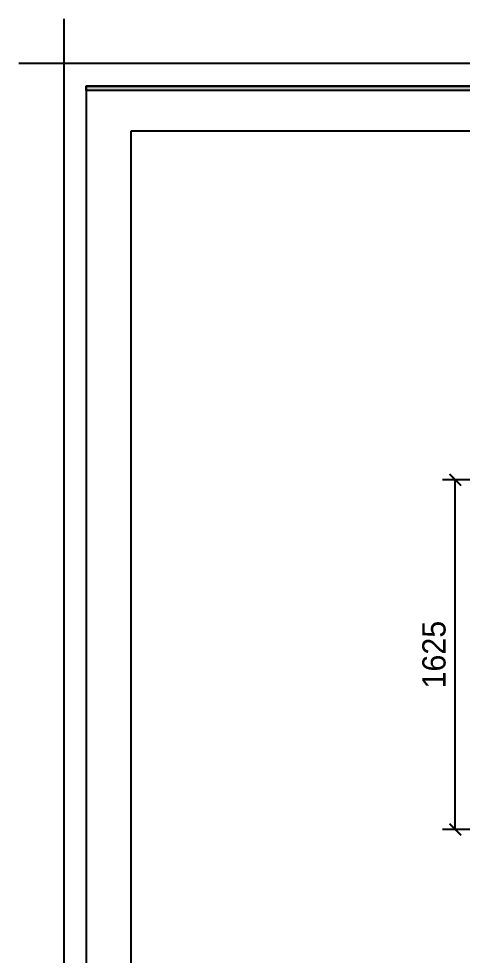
# Model space of a CAD drawing. Header units: millimetres. Extents: x 217202 to 745838, y -6815 to 171372.
# Drawn here: x 405280 to 407338, y 25966 to 30318 of the extents above; entities that cross this region are included whole.
import ezdxf
from ezdxf.enums import TextEntityAlignment as Align

# ---------------------------------------------------------------- set-up
doc = ezdxf.new("R2010")
doc.units = ezdxf.units.MM
doc.header["$PDMODE"] = 3
doc.layers.get('DEFPOINTS').update_dxf_attribs({"color": 248})
for name, color, linetype in [('FORM(YOURNAME)-1', 1, 'Continuous'), ('FORM(YOURNAME)-11', 1, 'Continuous'), ('HAT', 5, 'Continuous')]:
    doc.layers.add(name, color=color, linetype=linetype)
doc.styles.add('YOURNAME', font='HY울릉도M.TTF')
doc.dimstyles.new('YOURNAME-60', dxfattribs={"dimscale": 60, "dimtxt": 1.8, "dimasz": 0.9, "dimexe": 1, "dimexo": 3, "dimgap": 0.7, "dimtad": 1, "dimdec": 0, "dimzin": 0, "dimdsep": 46, "dimtxsty": 'YOURNAME', "dimblk": 'ARCHTICK', "dimcen": 0, "dimclrd": 1, "dimclre": 1, "dimclrt": 7, "dimadec": 0, "dimazin": 0, "dimtfac": 1, "dimtdec": 0, "dimtix": 1, "dimtmove": 2, "dimatfit": 3, "dimldrblk": 'ARCHTICK', "dimfxl": 1, "dimtolj": 1, "dimtzin": 0, "dimarcsym": 0})

# ---------------------------------------------------------------- blocks, each defined once
blk = doc.blocks.new('_ArchTick')
at = {"color": 0, "linetype": 'ByBlock', "const_width": 0.15}
blk.add_lwpolyline([(-0.5, -0.5), (0.5, 0.5)], dxfattribs=at)
blk = doc.blocks.new('*D322')
at = {"layer": 'DEFPOINTS', "color": 0, "transparency": 16777216}
for p in [(407305.5, 28175.7), (407905.5, 28175.7), (407905.5, 26550.7)]:
    blk.add_point(p, dxfattribs=at)
at = {"layer": 'HAT', "color": 1, "lineweight": -2, "transparency": 16777216}
for p, q in [((407725.5, 28175.7), (407245.5, 28175.7)), ((407305.5, 26550.7), (407305.5, 28175.7)), ((407725.5, 26550.7), (407245.5, 26550.7))]:
    blk.add_line(p, q, dxfattribs=at)
at = {"layer": 'HAT', "color": 1, "lineweight": -2, "transparency": 16777216, "xscale": 54, "yscale": 54, "zscale": 54}
for p, rotation in [((407305.5, 28175.7), 90), ((407305.5, 26550.7), 270)]:
    blk.add_blockref('_ArchTick', p, dxfattribs=dict(at, rotation=rotation))
at = {"layer": 'HAT', "color": 7, "transparency": 16777216, "insert": (407207.2, 27363.2), "char_height": 108, "attachment_point": 5, "rotation": 90, "style": 'YOURNAME'}
blk.add_mtext('\\A1;1625', dxfattribs=at)
blk = doc.blocks.new('*D317')
at = {"layer": 'DEFPOINTS', "color": 0, "transparency": 16777216}
for p in [(407305.5, 28175.7), (408105.5, 28175.7), (408105.5, 26550.7)]:
    blk.add_point(p, dxfattribs=at)
at = {"layer": 'HAT', "color": 1, "lineweight": -2, "transparency": 16777216}
for p, q in [((407925.5, 28175.7), (407245.5, 28175.7)), ((407305.5, 26550.7), (407305.5, 28175.7)), ((407925.5, 26550.7), (407245.5, 26550.7))]:
    blk.add_line(p, q, dxfattribs=at)
at = {"layer": 'HAT', "color": 1, "lineweight": -2, "transparency": 16777216, "xscale": 54, "yscale": 54, "zscale": 54}
for p, rotation in [((407305.5, 28175.7), 90), ((407305.5, 26550.7), 270)]:
    blk.add_blockref('_ArchTick', p, dxfattribs=dict(at, rotation=rotation))
at = {"layer": 'HAT', "color": 7, "transparency": 16777216, "insert": (407207.2, 27363.2), "char_height": 108, "attachment_point": 5, "rotation": 90, "style": 'YOURNAME'}
blk.add_mtext('\\A1;1625', dxfattribs=at)
blk = doc.blocks.new('FORM-ELEVATION')
at = {"layer": 'FORM(YOURNAME)-11'}
h = blk.add_hatch(color=256, dxfattribs=at)
h.dxf.hatch_style = 1
h.paths.add_polyline_path([(-10309, 35708), (71691, 35708), (71691, 35508), (-10309, 35508)])
h.paths.add_polyline_path([(-10309, -21492), (71691, -21492), (71691, -21692), (-10309, -21692)])
at = {"layer": 'DEFPOINTS', "color": 1}
blk.add_lwpolyline([(-11309, 38708), (-11309, 36708), (-13309, 36708)], dxfattribs=at)
at = {"layer": 'DEFPOINTS', "color": 158}
for points in [[(-10309, -21692), (71691, -21692), (71691, 35708), (-10309, 35708)], [(-8309, 33708), (61071, 33708), (61071, -19692), (-8309, -19692)]]:
    blk.add_lwpolyline(points, close=True, dxfattribs=at)
at = {"layer": 'FORM(YOURNAME)-11', "color": 250}
blk.add_lwpolyline([(-11309, -22692), (72691, -22692), (72691, 36708), (-11309, 36708)], close=True, dxfattribs=at)
at = {"layer": 'FORM(YOURNAME)-11'}
blk.add_lwpolyline([(-10309, 35708), (71691, 35708), (71691, 35508), (-10309, 35508)], close=True, dxfattribs=at)
at = {"layer": 'FORM(YOURNAME)-11', "color": 3, "style": 'YOURNAME'}
for tag, height, p in [('1', 450, (71041, -1219)), ('2', 450, (71041, -1863)), ('3', 450, (71041, -3150)), ('4', 450, (71041, -5081)), ('5', 515, (71041, -7398)), ('6', 515, (71041, -9650)), ('7', 515, (71041, -11903)), ('8', 515, (71041, -14155)), ('9', 515, (71041, -16408)), ('10', 515, (66791, -18596)), ('11', 515, (71041, -18660)), ('12', 515, (66791, -20848)), ('13', 515, (71041, -20848))]:
    blk.add_attdef(tag, text='', height=height, dxfattribs=at).set_placement(p, align=Align.MIDDLE_RIGHT)

msp = doc.modelspace()

# ---------------------------------------------------------------- block references
at = {"layer": 'FORM(YOURNAME)-1', "xscale": 0.1042660858660633, "yscale": 0.1042660858660633, "zscale": 0.1042660858660633}
msp.add_blockref('FORM-ELEVATION', (406667.2, 26282.3), dxfattribs=at)

# ---------------------------------------------------------------- dimensions: what is measured, and where the dimension line sits
at = {"layer": 'HAT'}
for p1, p2, picture in [((407905.5, 26550.7), (407905.5, 28175.7), '*D322'), ((408105.5, 26550.7), (408105.5, 28175.7), '*D317')]:
    dim = msp.add_linear_dim(base=(407305.5, 28175.7), p1=p1, p2=p2, angle=270, dimstyle='YOURNAME-60', dxfattribs=at)
    dim.commit()
    dim.dimension.update_dxf_attribs({"geometry": picture, "text_midpoint": (407207.2, 27363.2)})

doc.saveas('drawing.dxf')
